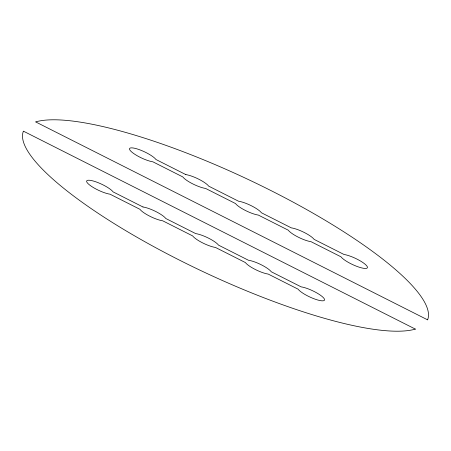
<?xml version="1.0" encoding="UTF-8"?>
<svg xmlns="http://www.w3.org/2000/svg" width="451" height="451" viewBox="0 0 451 451"><rect width="100%" height="100%" fill="white"/><g stroke="black" fill="none" stroke-linecap="round" stroke-linejoin="round"><path stroke-width="0.68" d="M185.851 174.605L155.956 159.507A14.872 3.422 25.2 0 0 136.879 148.847A14.872 3.422 25.2 0 0 132.188 152.393A14.872 3.422 25.2 0 0 152.895 161.819L182.79 176.922A14.872 3.422 25.2 0 0 205.622 188.45L235.518 203.548A14.872 3.422 25.2 0 0 258.355 215.082L288.251 230.179A14.872 3.422 25.2 0 0 311.083 241.708L340.979 256.811A14.872 3.422 25.2 0 0 360.056 267.466A14.872 3.422 25.2 0 0 364.746 263.925A14.872 3.422 25.2 0 0 344.04 254.494L314.144 239.396A14.872 3.422 25.2 0 0 291.312 227.868L261.417 212.765A14.872 3.422 25.2 0 0 238.585 201.236L208.683 186.139A14.872 3.422 25.2 0 0 185.851 174.605M427.593 319.844L35.652 121.905A223.053 51.313 25.2 0 1 271.434 190.818A223.053 51.313 25.2 0 1 427.593 319.844M415.348 329.095L23.407 131.156A223.053 51.313 25.2 0 0 179.566 260.182A223.053 51.313 25.2 0 0 415.348 329.095M142.978 206.981L113.083 191.878A14.872 3.422 25.2 0 0 94.005 181.217A14.872 3.422 25.2 0 0 89.315 184.763A14.872 3.422 25.2 0 0 110.021 194.189L139.917 209.292A14.872 3.422 25.2 0 0 162.749 220.821L192.645 235.918A14.872 3.422 25.2 0 0 215.482 247.452L245.378 262.55A14.872 3.422 25.2 0 0 268.21 274.078L298.105 289.181A14.872 3.422 25.2 0 0 317.183 299.842A14.872 3.422 25.2 0 0 321.873 296.296A14.872 3.422 25.2 0 0 301.167 286.87L271.271 271.767A14.872 3.422 25.2 0 0 248.439 260.238L218.543 245.141A14.872 3.422 25.2 0 0 195.711 233.607L165.81 218.51A14.872 3.422 25.2 0 0 142.978 206.981"/></g></svg>
